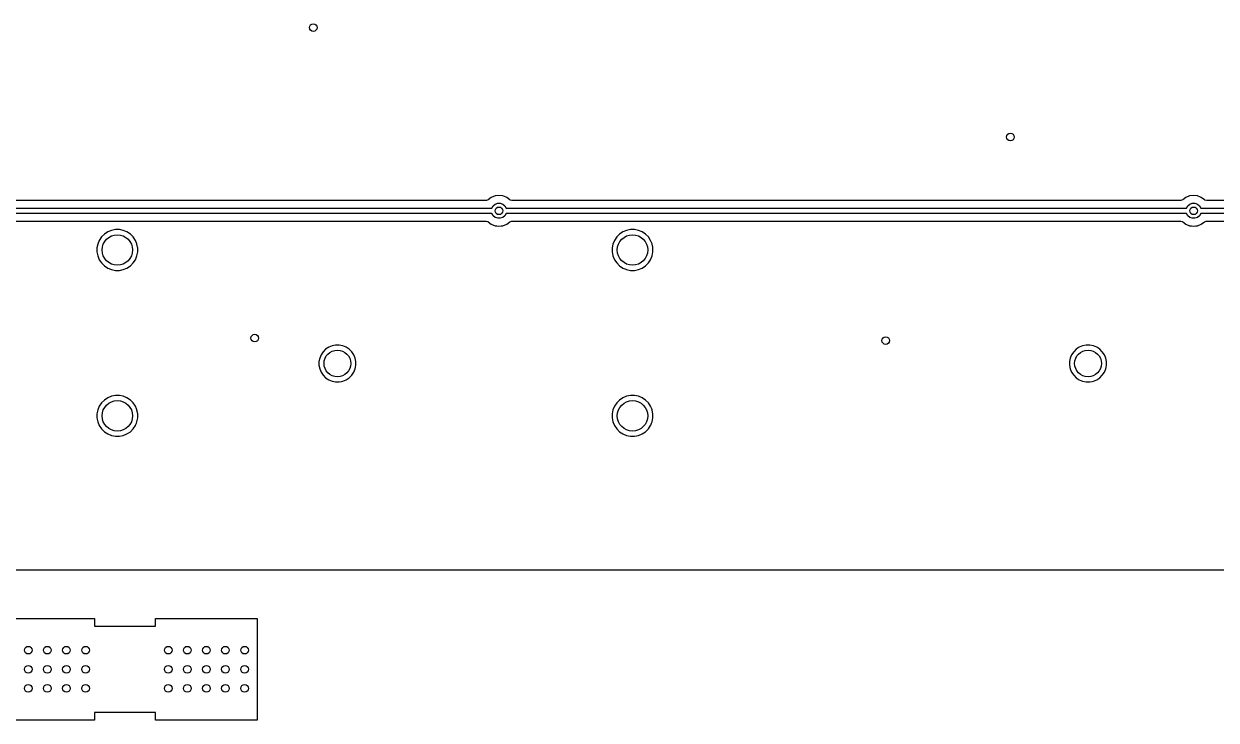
# Model space of a CAD drawing. Extents: x 0.7 to 11, y -6.1 to -1.6.
# Drawn here: x 2.556 to 4.401, y -6.119 to -5.041 of the extents above; entities that cross this region are included whole.
import ezdxf

# ---------------------------------------------------------------- set-up
doc = ezdxf.new("R2010")
doc.units = 0
doc.header["$MEASUREMENT"] = 0
doc.layers.add('BLACK', color=7, linetype='CONTINUOUS')

msp = doc.modelspace()

# ---------------------------------------------------------------- linework, layer by layer
at = {"layer": 'BLACK', "linetype": 'CONTINUOUS'}
for p, q in [((3.2794, -5.3101), (3.2745, -5.3138)), ((3.2852, -5.3077), (3.2794, -5.3101)), ((3.2794, -5.3101), (3.2794, -5.3101)), ((3.2913, -5.3069), (3.2852, -5.3077)), ((3.2852, -5.3077), (3.2852, -5.3077)), ((3.2975, -5.3077), (3.2913, -5.3069)), ((3.2913, -5.3069), (3.2913, -5.3069)), ((3.3023, -5.3097), (3.2975, -5.3077)), ((3.2975, -5.3077), (3.2975, -5.3077)), ((3.3033, -5.3101), (3.3023, -5.3097)), ((3.3082, -5.3138), (3.3033, -5.3101)), ((4.3542, -5.3101), (4.3493, -5.3138)), ((4.36, -5.3077), (4.3542, -5.3101)), ((4.3542, -5.3101), (4.3542, -5.3101)), ((4.3661, -5.3069), (4.36, -5.3077)), ((4.36, -5.3077), (4.36, -5.3077)), ((4.3723, -5.3077), (4.3661, -5.3069)), ((4.3661, -5.3069), (4.3661, -5.3069)), ((4.3771, -5.3097), (4.3723, -5.3077)), ((4.3723, -5.3077), (4.3723, -5.3077)), ((4.3781, -5.3101), (4.3771, -5.3097)), ((4.383, -5.3138), (4.3781, -5.3101)), ((2.4993, -5.3268), (3.2802, -5.3268)), ((3.2714, -5.3149), (2.5081, -5.3149)), ((3.2718, -5.3149), (3.2714, -5.3149)), ((3.2744, -5.3139), (3.2718, -5.3149)), ((3.2745, -5.3138), (3.2744, -5.3139)), ((3.2745, -5.3138), (3.2745, -5.3138)), ((3.2802, -5.3267), (3.2823, -5.3231)), ((3.2802, -5.3268), (3.2802, -5.3267)), ((3.2823, -5.3231), (3.2854, -5.3205)), ((3.2854, -5.3205), (3.2893, -5.3191)), ((3.2893, -5.3191), (3.2934, -5.3191)), ((3.2934, -5.3191), (3.2972, -5.3205)), ((3.2972, -5.3205), (3.3004, -5.3231)), ((3.3004, -5.3231), (3.3024, -5.3267)), ((3.3024, -5.3267), (3.3025, -5.3268)), ((3.3025, -5.3268), (4.355, -5.3268)), ((3.3083, -5.3139), (3.3082, -5.3138)), ((3.3082, -5.3138), (3.3082, -5.3138)), ((3.3086, -5.3142), (3.3083, -5.3139)), ((3.3113, -5.3149), (3.3086, -5.3142)), ((4.3462, -5.3149), (3.3113, -5.3149)), ((4.3466, -5.3149), (4.3462, -5.3149)), ((4.3492, -5.3139), (4.3466, -5.3149)), ((4.3493, -5.3138), (4.3492, -5.3139)), ((4.3493, -5.3138), (4.3493, -5.3138)), ((4.355, -5.3267), (4.3571, -5.3231)), ((4.355, -5.3268), (4.355, -5.3267)), ((4.3571, -5.3231), (4.3602, -5.3205)), ((4.3602, -5.3205), (4.3641, -5.3191)), ((4.3641, -5.3191), (4.3682, -5.3191)), ((4.3682, -5.3191), (4.372, -5.3205)), ((4.372, -5.3205), (4.3752, -5.3231)), ((4.3752, -5.3231), (4.3772, -5.3267)), ((4.3772, -5.3267), (4.3773, -5.3268)), ((4.3773, -5.3268), (4.4377, -5.3268)), ((4.3831, -5.3139), (4.383, -5.3138)), ((4.383, -5.3138), (4.383, -5.3138)), ((4.3834, -5.3142), (4.3831, -5.3139)), ((4.3861, -5.3149), (4.3834, -5.3142)), ((4.4289, -5.3149), (4.3861, -5.3149)), ((3.2802, -5.3346), (2.4993, -5.3346)), ((2.5081, -5.3465), (3.2714, -5.3465)), ((3.2714, -5.3465), (3.274, -5.3473)), ((3.274, -5.3473), (3.2744, -5.3475)), ((3.2744, -5.3475), (3.2745, -5.3476)), ((3.2745, -5.3476), (3.2745, -5.3476)), ((3.2745, -5.3476), (3.2794, -5.3514)), ((3.2802, -5.3347), (3.2802, -5.3346)), ((3.2823, -5.3383), (3.2802, -5.3347)), ((3.2854, -5.3409), (3.2823, -5.3383)), ((3.2893, -5.3423), (3.2854, -5.3409)), ((3.2934, -5.3423), (3.2893, -5.3423)), ((3.2972, -5.3409), (3.2934, -5.3423)), ((3.3004, -5.3383), (3.2972, -5.3409)), ((3.3024, -5.3347), (3.3004, -5.3383)), ((3.3025, -5.3346), (3.3024, -5.3347)), ((4.355, -5.3346), (3.3025, -5.3346)), ((3.3033, -5.3514), (3.3082, -5.3476)), ((3.3082, -5.3476), (3.3083, -5.3475)), ((3.3082, -5.3476), (3.3082, -5.3476)), ((3.3083, -5.3475), (3.3109, -5.3465)), ((3.3109, -5.3465), (3.3113, -5.3465)), ((3.3113, -5.3465), (4.3462, -5.3465)), ((4.3462, -5.3465), (4.3488, -5.3473)), ((4.3488, -5.3473), (4.3492, -5.3475)), ((4.3492, -5.3475), (4.3493, -5.3476)), ((4.3493, -5.3476), (4.3493, -5.3476)), ((4.3493, -5.3476), (4.3542, -5.3514)), ((4.355, -5.3347), (4.355, -5.3346)), ((4.3571, -5.3383), (4.355, -5.3347)), ((4.3602, -5.3409), (4.3571, -5.3383)), ((4.3641, -5.3423), (4.3602, -5.3409)), ((4.3682, -5.3423), (4.3641, -5.3423)), ((4.372, -5.3409), (4.3682, -5.3423)), ((4.3752, -5.3383), (4.372, -5.3409)), ((4.3772, -5.3347), (4.3752, -5.3383)), ((4.3773, -5.3346), (4.3772, -5.3347)), ((4.4377, -5.3346), (4.3773, -5.3346)), ((4.3781, -5.3514), (4.383, -5.3476)), ((4.383, -5.3476), (4.3831, -5.3475)), ((4.383, -5.3476), (4.383, -5.3476)), ((4.3831, -5.3475), (4.3857, -5.3465)), ((4.3857, -5.3465), (4.3861, -5.3465)), ((4.3861, -5.3465), (4.4289, -5.3465)), ((2.6807, -5.3669), (2.6763, -5.3712)), ((2.6859, -5.3634), (2.6807, -5.3669)), ((2.6807, -5.3669), (2.6807, -5.3669)), ((2.6916, -5.361), (2.6859, -5.3634)), ((2.6859, -5.3634), (2.6859, -5.3634)), ((2.6977, -5.3598), (2.6916, -5.361)), ((2.6916, -5.361), (2.6916, -5.361)), ((2.7039, -5.3598), (2.6977, -5.3598)), ((2.6977, -5.3598), (2.6977, -5.3598)), ((2.71, -5.361), (2.7039, -5.3598)), ((2.7039, -5.3598), (2.7039, -5.3598)), ((2.7157, -5.3634), (2.71, -5.361)), ((2.71, -5.361), (2.71, -5.361)), ((2.7209, -5.3669), (2.7157, -5.3634)), ((2.7157, -5.3634), (2.7157, -5.3634)), ((2.7253, -5.3712), (2.7209, -5.3669)), ((2.7209, -5.3669), (2.7209, -5.3669)), ((3.2794, -5.3514), (3.2852, -5.3537)), ((3.2852, -5.3537), (3.2878, -5.3541)), ((3.2878, -5.3541), (3.2913, -5.3546)), ((3.2913, -5.3546), (3.2948, -5.3541)), ((3.2913, -5.3546), (3.2913, -5.3546)), ((3.2913, -5.3546), (3.2913, -5.3546)), ((3.2948, -5.3541), (3.2975, -5.3537)), ((3.2975, -5.3537), (3.3033, -5.3514)), ((3.4779, -5.3669), (3.4736, -5.3712)), ((3.4831, -5.3634), (3.4779, -5.3669)), ((3.4779, -5.3669), (3.4779, -5.3669)), ((3.4888, -5.361), (3.4831, -5.3634)), ((3.4831, -5.3634), (3.4831, -5.3634)), ((3.4949, -5.3598), (3.4888, -5.361)), ((3.4888, -5.361), (3.4888, -5.361)), ((3.5011, -5.3598), (3.4949, -5.3598)), ((3.4949, -5.3598), (3.4949, -5.3598)), ((3.5072, -5.361), (3.5011, -5.3598)), ((3.5011, -5.3598), (3.5011, -5.3598)), ((3.513, -5.3634), (3.5072, -5.361)), ((3.5072, -5.361), (3.5072, -5.361)), ((3.5181, -5.3669), (3.513, -5.3634)), ((3.513, -5.3634), (3.513, -5.3634)), ((3.5225, -5.3712), (3.5181, -5.3669)), ((3.5181, -5.3669), (3.5181, -5.3669)), ((4.3542, -5.3514), (4.36, -5.3537)), ((4.36, -5.3537), (4.3627, -5.3541)), ((4.3627, -5.3541), (4.3661, -5.3546)), ((4.3661, -5.3546), (4.3696, -5.3541)), ((4.3661, -5.3546), (4.3661, -5.3546)), ((4.3661, -5.3546), (4.3661, -5.3546)), ((4.3696, -5.3541), (4.3723, -5.3537)), ((4.3723, -5.3537), (4.3781, -5.3514)), ((2.6705, -5.3821), (2.6693, -5.3882)), ((2.6729, -5.3764), (2.6705, -5.3821)), ((2.6705, -5.3821), (2.6705, -5.3821)), ((2.6763, -5.3712), (2.6729, -5.3764)), ((2.6729, -5.3764), (2.6729, -5.3764)), ((2.6763, -5.3712), (2.6763, -5.3712)), ((2.7287, -5.3764), (2.7253, -5.3712)), ((2.7253, -5.3712), (2.7253, -5.3712)), ((2.731, -5.382), (2.7287, -5.3764)), ((2.7287, -5.3764), (2.7287, -5.3764)), ((2.7311, -5.3821), (2.731, -5.382)), ((2.7321, -5.3871), (2.7311, -5.3821)), ((2.7323, -5.3882), (2.7321, -5.3871)), ((3.4677, -5.3821), (3.4665, -5.3882)), ((3.4701, -5.3764), (3.4677, -5.3821)), ((3.4677, -5.3821), (3.4677, -5.3821)), ((3.4736, -5.3712), (3.4701, -5.3764)), ((3.4701, -5.3764), (3.4701, -5.3764)), ((3.4736, -5.3712), (3.4736, -5.3712)), ((3.526, -5.3764), (3.5225, -5.3712)), ((3.5225, -5.3712), (3.5225, -5.3712)), ((3.5283, -5.382), (3.526, -5.3764)), ((3.526, -5.3764), (3.526, -5.3764)), ((3.5283, -5.3821), (3.5283, -5.382)), ((3.5293, -5.3871), (3.5283, -5.3821)), ((3.5295, -5.3882), (3.5293, -5.3871)), ((2.6693, -5.3882), (2.6693, -5.3944)), ((2.6693, -5.3944), (2.6705, -5.4005)), ((2.6705, -5.4005), (2.6705, -5.4005)), ((2.6705, -5.4005), (2.6729, -5.4063)), ((2.7287, -5.4063), (2.7311, -5.4005)), ((2.7311, -5.4005), (2.7323, -5.3944)), ((2.7323, -5.3944), (2.7323, -5.3882)), ((2.7323, -5.3882), (2.7323, -5.3882)), ((2.7323, -5.3882), (2.7323, -5.3882)), ((3.4665, -5.3882), (3.4665, -5.3944)), ((3.4665, -5.3944), (3.4677, -5.4005)), ((3.4677, -5.4005), (3.4677, -5.4005)), ((3.4677, -5.4005), (3.4701, -5.4063)), ((3.526, -5.4063), (3.5283, -5.4005)), ((3.5283, -5.4005), (3.5295, -5.3944)), ((3.5295, -5.3944), (3.5295, -5.3882)), ((3.5295, -5.3882), (3.5295, -5.3882)), ((3.5295, -5.3882), (3.5295, -5.3882)), ((2.6729, -5.4063), (2.6729, -5.4063)), ((2.6729, -5.4063), (2.6763, -5.4114)), ((2.6763, -5.4114), (2.6763, -5.4114)), ((2.6763, -5.4114), (2.6807, -5.4158)), ((2.6807, -5.4158), (2.6807, -5.4158)), ((2.6807, -5.4158), (2.6859, -5.4193)), ((2.6859, -5.4193), (2.6859, -5.4193)), ((2.6859, -5.4193), (2.6904, -5.4211)), ((2.6904, -5.4211), (2.6916, -5.4216)), ((2.6916, -5.4216), (2.6977, -5.4229)), ((2.6977, -5.4229), (2.6977, -5.4229)), ((2.6977, -5.4229), (2.6977, -5.4229)), ((2.6977, -5.4229), (2.7039, -5.4229)), ((2.7039, -5.4229), (2.71, -5.4216)), ((2.7039, -5.4229), (2.7039, -5.4229)), ((2.71, -5.4216), (2.7157, -5.4193)), ((2.7157, -5.4193), (2.7209, -5.4158)), ((2.7209, -5.4158), (2.7253, -5.4114)), ((2.7253, -5.4114), (2.7287, -5.4063)), ((3.4701, -5.4063), (3.4701, -5.4063)), ((3.4701, -5.4063), (3.4736, -5.4114)), ((3.4736, -5.4114), (3.4736, -5.4114)), ((3.4736, -5.4114), (3.4779, -5.4158)), ((3.4779, -5.4158), (3.4779, -5.4158)), ((3.4779, -5.4158), (3.4831, -5.4193)), ((3.4831, -5.4193), (3.4831, -5.4193)), ((3.4831, -5.4193), (3.4876, -5.4211)), ((3.4876, -5.4211), (3.4888, -5.4216)), ((3.4888, -5.4216), (3.4949, -5.4229)), ((3.4949, -5.4229), (3.4949, -5.4229)), ((3.4949, -5.4229), (3.4949, -5.4229)), ((3.4949, -5.4229), (3.5011, -5.4229)), ((3.5011, -5.4229), (3.5072, -5.4216)), ((3.5011, -5.4229), (3.5011, -5.4229)), ((3.5072, -5.4216), (3.513, -5.4193)), ((3.513, -5.4193), (3.5181, -5.4158)), ((3.5181, -5.4158), (3.5225, -5.4114)), ((3.5225, -5.4114), (3.526, -5.4063)), ((3.0192, -5.5487), (3.016, -5.5534)), ((3.0231, -5.5447), (3.0192, -5.5487)), ((3.0192, -5.5487), (3.0192, -5.5487)), ((3.0278, -5.5416), (3.0231, -5.5447)), ((3.0231, -5.5447), (3.0231, -5.5447)), ((3.033, -5.5395), (3.0278, -5.5416)), ((3.0278, -5.5416), (3.0278, -5.5416)), ((3.0385, -5.5384), (3.033, -5.5395)), ((3.033, -5.5395), (3.033, -5.5395)), ((3.0442, -5.5384), (3.0385, -5.5384)), ((3.0385, -5.5384), (3.0385, -5.5384)), ((3.0497, -5.5395), (3.0442, -5.5384)), ((3.0442, -5.5384), (3.0442, -5.5384)), ((3.0549, -5.5416), (3.0497, -5.5395)), ((3.0497, -5.5395), (3.0497, -5.5395)), ((3.0595, -5.5447), (3.0549, -5.5416)), ((3.0549, -5.5416), (3.0549, -5.5416)), ((3.0635, -5.5487), (3.0595, -5.5447)), ((3.0595, -5.5447), (3.0595, -5.5447)), ((3.0667, -5.5534), (3.0635, -5.5487)), ((3.0635, -5.5487), (3.0635, -5.5487)), ((4.1806, -5.5487), (4.1774, -5.5534)), ((4.1845, -5.5447), (4.1806, -5.5487)), ((4.1806, -5.5487), (4.1806, -5.5487)), ((4.1892, -5.5416), (4.1845, -5.5447)), ((4.1845, -5.5447), (4.1845, -5.5447)), ((4.1944, -5.5395), (4.1892, -5.5416)), ((4.1892, -5.5416), (4.1892, -5.5416)), ((4.1999, -5.5384), (4.1944, -5.5395)), ((4.1944, -5.5395), (4.1944, -5.5395)), ((4.2056, -5.5384), (4.1999, -5.5384)), ((4.1999, -5.5384), (4.1999, -5.5384)), ((4.2111, -5.5395), (4.2056, -5.5384)), ((4.2056, -5.5384), (4.2056, -5.5384)), ((4.2163, -5.5416), (4.2111, -5.5395)), ((4.2111, -5.5395), (4.2111, -5.5395)), ((4.221, -5.5447), (4.2163, -5.5416)), ((4.2163, -5.5416), (4.2163, -5.5416)), ((4.2249, -5.5487), (4.221, -5.5447)), ((4.221, -5.5447), (4.221, -5.5447)), ((4.2281, -5.5534), (4.2249, -5.5487)), ((4.2249, -5.5487), (4.2249, -5.5487)), ((3.0139, -5.5586), (3.0128, -5.5641)), ((3.0128, -5.5641), (3.0128, -5.5641)), ((3.0128, -5.5641), (3.0128, -5.5697)), ((3.0128, -5.5697), (3.0128, -5.5697)), ((3.0128, -5.5697), (3.0128, -5.5697)), ((3.0128, -5.5697), (3.0139, -5.5753)), ((3.016, -5.5534), (3.0139, -5.5586)), ((3.0139, -5.5586), (3.0139, -5.5586)), ((3.016, -5.5534), (3.016, -5.5534)), ((3.0688, -5.5586), (3.0667, -5.5534)), ((3.0667, -5.5534), (3.0667, -5.5534)), ((3.0667, -5.5534), (3.0667, -5.5534)), ((3.0699, -5.5641), (3.0688, -5.5586)), ((3.0688, -5.5586), (3.0688, -5.5586)), ((3.0688, -5.5586), (3.0688, -5.5586)), ((3.0693, -5.5725), (3.0699, -5.5697)), ((3.0699, -5.5697), (3.0699, -5.5641)), ((4.1753, -5.5586), (4.1742, -5.5641)), ((4.1742, -5.5641), (4.1742, -5.5641)), ((4.1742, -5.5641), (4.1742, -5.5697)), ((4.1742, -5.5697), (4.1742, -5.5697)), ((4.1742, -5.5697), (4.1742, -5.5697)), ((4.1742, -5.5697), (4.1753, -5.5753)), ((4.1774, -5.5534), (4.1753, -5.5586)), ((4.1753, -5.5586), (4.1753, -5.5586)), ((4.1774, -5.5534), (4.1774, -5.5534)), ((4.2302, -5.5586), (4.2281, -5.5534)), ((4.2281, -5.5534), (4.2281, -5.5534)), ((4.2281, -5.5534), (4.2281, -5.5534)), ((4.2313, -5.5641), (4.2302, -5.5586)), ((4.2302, -5.5586), (4.2302, -5.5586)), ((4.2302, -5.5586), (4.2302, -5.5586)), ((4.2308, -5.5725), (4.2313, -5.5697)), ((4.2313, -5.5697), (4.2313, -5.5641)), ((3.0139, -5.5753), (3.0139, -5.5753)), ((3.0139, -5.5753), (3.016, -5.5805)), ((3.016, -5.5805), (3.016, -5.5805)), ((3.016, -5.5805), (3.0192, -5.5851)), ((3.0192, -5.5851), (3.0192, -5.5851)), ((3.0192, -5.5851), (3.0231, -5.5891)), ((3.0231, -5.5891), (3.0231, -5.5891)), ((3.0231, -5.5891), (3.0278, -5.5922)), ((3.0549, -5.5922), (3.0595, -5.5891)), ((3.0595, -5.5891), (3.0635, -5.5851)), ((3.0635, -5.5851), (3.0667, -5.5805)), ((3.0667, -5.5805), (3.0688, -5.5753)), ((3.0688, -5.5753), (3.0693, -5.5725)), ((4.1753, -5.5753), (4.1753, -5.5753)), ((4.1753, -5.5753), (4.1774, -5.5805)), ((4.1774, -5.5805), (4.1774, -5.5805)), ((4.1774, -5.5805), (4.1806, -5.5851)), ((4.1806, -5.5851), (4.1806, -5.5851)), ((4.1806, -5.5851), (4.1845, -5.5891)), ((4.1845, -5.5891), (4.1845, -5.5891)), ((4.1845, -5.5891), (4.1892, -5.5922)), ((4.2163, -5.5922), (4.221, -5.5891)), ((4.221, -5.5891), (4.2249, -5.5851)), ((4.2249, -5.5851), (4.2281, -5.5805)), ((4.2281, -5.5805), (4.2302, -5.5753)), ((4.2302, -5.5753), (4.2308, -5.5725)), ((3.0278, -5.5922), (3.0278, -5.5922)), ((3.0278, -5.5922), (3.0278, -5.5922)), ((3.0278, -5.5922), (3.033, -5.5944)), ((3.033, -5.5944), (3.033, -5.5944)), ((3.033, -5.5944), (3.033, -5.5944)), ((3.033, -5.5944), (3.0385, -5.5955)), ((3.0385, -5.5955), (3.0385, -5.5955)), ((3.0385, -5.5955), (3.0442, -5.5955)), ((3.0442, -5.5955), (3.0479, -5.5948)), ((3.0479, -5.5948), (3.0497, -5.5944)), ((3.0497, -5.5944), (3.0549, -5.5922)), ((4.1892, -5.5922), (4.1892, -5.5922)), ((4.1892, -5.5922), (4.1892, -5.5922)), ((4.1892, -5.5922), (4.1944, -5.5944)), ((4.1944, -5.5944), (4.1944, -5.5944)), ((4.1944, -5.5944), (4.1944, -5.5944)), ((4.1944, -5.5944), (4.1999, -5.5955)), ((4.1999, -5.5955), (4.1999, -5.5955)), ((4.1999, -5.5955), (4.2056, -5.5955)), ((4.2056, -5.5955), (4.2093, -5.5948)), ((4.2093, -5.5948), (4.2111, -5.5944)), ((4.2111, -5.5944), (4.2163, -5.5922)), ((2.6807, -5.6236), (2.6763, -5.6279)), ((2.6859, -5.6201), (2.6807, -5.6236)), ((2.6807, -5.6236), (2.6807, -5.6236)), ((2.6916, -5.6177), (2.6859, -5.6201)), ((2.6859, -5.6201), (2.6859, -5.6201)), ((2.6977, -5.6165), (2.6916, -5.6177)), ((2.6916, -5.6177), (2.6916, -5.6177)), ((2.7039, -5.6165), (2.6977, -5.6165)), ((2.6977, -5.6165), (2.6977, -5.6165)), ((2.71, -5.6177), (2.7039, -5.6165)), ((2.7039, -5.6165), (2.7039, -5.6165)), ((2.7157, -5.6201), (2.71, -5.6177)), ((2.71, -5.6177), (2.71, -5.6177)), ((2.7209, -5.6236), (2.7157, -5.6201)), ((2.7157, -5.6201), (2.7157, -5.6201)), ((2.7253, -5.6279), (2.7209, -5.6236)), ((2.7209, -5.6236), (2.7209, -5.6236)), ((3.4779, -5.6236), (3.4736, -5.6279)), ((3.4831, -5.6201), (3.4779, -5.6236)), ((3.4779, -5.6236), (3.4779, -5.6236)), ((3.4888, -5.6177), (3.4831, -5.6201)), ((3.4831, -5.6201), (3.4831, -5.6201)), ((3.4949, -5.6165), (3.4888, -5.6177)), ((3.4888, -5.6177), (3.4888, -5.6177)), ((3.5011, -5.6165), (3.4949, -5.6165)), ((3.4949, -5.6165), (3.4949, -5.6165)), ((3.5072, -5.6177), (3.5011, -5.6165)), ((3.5011, -5.6165), (3.5011, -5.6165)), ((3.513, -5.6201), (3.5072, -5.6177)), ((3.5072, -5.6177), (3.5072, -5.6177)), ((3.5181, -5.6236), (3.513, -5.6201)), ((3.513, -5.6201), (3.513, -5.6201)), ((3.5225, -5.6279), (3.5181, -5.6236)), ((3.5181, -5.6236), (3.5181, -5.6236)), ((2.6705, -5.6388), (2.6693, -5.6449)), ((2.6693, -5.6449), (2.6693, -5.6511)), ((2.6729, -5.6331), (2.6705, -5.6388)), ((2.6705, -5.6388), (2.6705, -5.6388)), ((2.6763, -5.6279), (2.6729, -5.6331)), ((2.6729, -5.6331), (2.6729, -5.6331)), ((2.6763, -5.6279), (2.6763, -5.6279)), ((2.7287, -5.6331), (2.7253, -5.6279)), ((2.7253, -5.6279), (2.7253, -5.6279)), ((2.7303, -5.637), (2.7287, -5.6331)), ((2.7287, -5.6331), (2.7287, -5.6331)), ((2.7311, -5.6388), (2.7303, -5.637)), ((2.7312, -5.6394), (2.7311, -5.6388)), ((2.7323, -5.6449), (2.7312, -5.6394)), ((2.7323, -5.6511), (2.7323, -5.6449)), ((2.7323, -5.6449), (2.7323, -5.6449)), ((2.7323, -5.6449), (2.7323, -5.6449)), ((3.4677, -5.6388), (3.4665, -5.6449)), ((3.4665, -5.6449), (3.4665, -5.6511)), ((3.4701, -5.6331), (3.4677, -5.6388)), ((3.4677, -5.6388), (3.4677, -5.6388)), ((3.4736, -5.6279), (3.4701, -5.6331)), ((3.4701, -5.6331), (3.4701, -5.6331)), ((3.4736, -5.6279), (3.4736, -5.6279)), ((3.526, -5.6331), (3.5225, -5.6279)), ((3.5225, -5.6279), (3.5225, -5.6279)), ((3.5276, -5.637), (3.526, -5.6331)), ((3.526, -5.6331), (3.526, -5.6331)), ((3.5283, -5.6388), (3.5276, -5.637)), ((3.5285, -5.6394), (3.5283, -5.6388)), ((3.5295, -5.6449), (3.5285, -5.6394)), ((3.5295, -5.6511), (3.5295, -5.6449)), ((3.5295, -5.6449), (3.5295, -5.6449)), ((3.5295, -5.6449), (3.5295, -5.6449)), ((2.6693, -5.6511), (2.6705, -5.6572)), ((2.6705, -5.6572), (2.6705, -5.6572)), ((2.6705, -5.6572), (2.6729, -5.663)), ((2.6729, -5.663), (2.6729, -5.663)), ((2.6729, -5.663), (2.6763, -5.6681)), ((2.7253, -5.6681), (2.7287, -5.663)), ((2.7287, -5.663), (2.7289, -5.6626)), ((2.7289, -5.6626), (2.7302, -5.6593)), ((2.7302, -5.6593), (2.7311, -5.6572)), ((2.7311, -5.6572), (2.7323, -5.6511)), ((3.4665, -5.6511), (3.4677, -5.6572)), ((3.4677, -5.6572), (3.4677, -5.6572)), ((3.4677, -5.6572), (3.4701, -5.663)), ((3.4701, -5.663), (3.4701, -5.663)), ((3.4701, -5.663), (3.4736, -5.6681)), ((3.5225, -5.6681), (3.526, -5.663)), ((3.526, -5.663), (3.5261, -5.6626)), ((3.5261, -5.6626), (3.5275, -5.6593)), ((3.5275, -5.6593), (3.5283, -5.6572)), ((3.5283, -5.6572), (3.5295, -5.6511)), ((2.6763, -5.6681), (2.6763, -5.6681)), ((2.6763, -5.6681), (2.6807, -5.6725)), ((2.6807, -5.6725), (2.6807, -5.6725)), ((2.6807, -5.6725), (2.6859, -5.676)), ((2.6859, -5.676), (2.6859, -5.676)), ((2.6859, -5.676), (2.6916, -5.6783)), ((2.6916, -5.6783), (2.6916, -5.6783)), ((2.6916, -5.6783), (2.6977, -5.6795)), ((2.6977, -5.6795), (2.6977, -5.6795)), ((2.6977, -5.6795), (2.6977, -5.6795)), ((2.6977, -5.6795), (2.7039, -5.6795)), ((2.7039, -5.6795), (2.71, -5.6783)), ((2.7039, -5.6795), (2.7039, -5.6795)), ((2.71, -5.6783), (2.7157, -5.676)), ((2.7157, -5.676), (2.7209, -5.6725)), ((2.7209, -5.6725), (2.7253, -5.6681)), ((3.4736, -5.6681), (3.4736, -5.6681)), ((3.4736, -5.6681), (3.4779, -5.6725)), ((3.4779, -5.6725), (3.4779, -5.6725)), ((3.4779, -5.6725), (3.4831, -5.676)), ((3.4831, -5.676), (3.4831, -5.676)), ((3.4831, -5.676), (3.4888, -5.6783)), ((3.4888, -5.6783), (3.4888, -5.6783)), ((3.4888, -5.6783), (3.4949, -5.6795)), ((3.4949, -5.6795), (3.4949, -5.6795)), ((3.4949, -5.6795), (3.4949, -5.6795)), ((3.4949, -5.6795), (3.5011, -5.6795)), ((3.5011, -5.6795), (3.5072, -5.6783)), ((3.5011, -5.6795), (3.5011, -5.6795)), ((3.5072, -5.6783), (3.513, -5.676)), ((3.513, -5.676), (3.5181, -5.6725)), ((3.5181, -5.6725), (3.5225, -5.6681)), ((4.5227, -5.8866), (2.4531, -5.8866)), ((2.5079, -5.9614), (2.6654, -5.9614)), ((2.6654, -5.9614), (2.6654, -5.9732)), ((2.6654, -5.9732), (2.7598, -5.9732)), ((2.7598, -5.9732), (2.7598, -5.9614)), ((2.7598, -5.9614), (2.9173, -5.9614)), ((2.9173, -5.9614), (2.9173, -6.1189)), ((2.6654, -6.1189), (2.5079, -6.1189)), ((2.7598, -6.1071), (2.6654, -6.1071)), ((2.6654, -6.1071), (2.6654, -6.1189)), ((2.7598, -6.1189), (2.7598, -6.1071)), ((2.9173, -6.1189), (2.7598, -6.1189))]:
    msp.add_line(p, q, dxfattribs=at)
at = {"layer": 'BLACK'}
for centre, radius in [((3.0039, -5.0472), 0.00591), ((4.0827, -5.2165), 0.00591), ((3.2913, -5.3307), 0.00591), ((4.3661, -5.3307), 0.00591), ((2.7008, -5.3913), 0.0236), ((3.498, -5.3913), 0.0236), ((2.9134, -5.5276), 0.00591), ((3.8898, -5.5315), 0.00591), ((3.0413, -5.5669), 0.0207), ((4.2028, -5.5669), 0.0207), ((2.7008, -5.648), 0.0236), ((3.498, -5.648), 0.0236), ((2.563, -6.0106), 0.00591), ((2.5925, -6.0106), 0.00591), ((2.622, -6.0106), 0.00591), ((2.6516, -6.0106), 0.00591), ((2.7795, -6.0106), 0.00591), ((2.8091, -6.0106), 0.00591), ((2.8386, -6.0106), 0.00591), ((2.8681, -6.0106), 0.00591), ((2.8976, -6.0106), 0.00591), ((2.563, -6.0402), 0.00591), ((2.5925, -6.0402), 0.00591), ((2.622, -6.0402), 0.00591), ((2.6516, -6.0402), 0.00591), ((2.7795, -6.0402), 0.00591), ((2.8091, -6.0402), 0.00591), ((2.8386, -6.0402), 0.00591), ((2.8681, -6.0402), 0.00591), ((2.8976, -6.0402), 0.00591), ((2.563, -6.0697), 0.00591), ((2.5925, -6.0697), 0.00591), ((2.622, -6.0697), 0.00591), ((2.6516, -6.0697), 0.00591), ((2.7795, -6.0697), 0.00591), ((2.8091, -6.0697), 0.00591), ((2.8386, -6.0697), 0.00591), ((2.8681, -6.0697), 0.00591), ((2.8976, -6.0697), 0.00591)]:
    msp.add_circle(centre, radius, dxfattribs=at)

doc.saveas('drawing.dxf')
